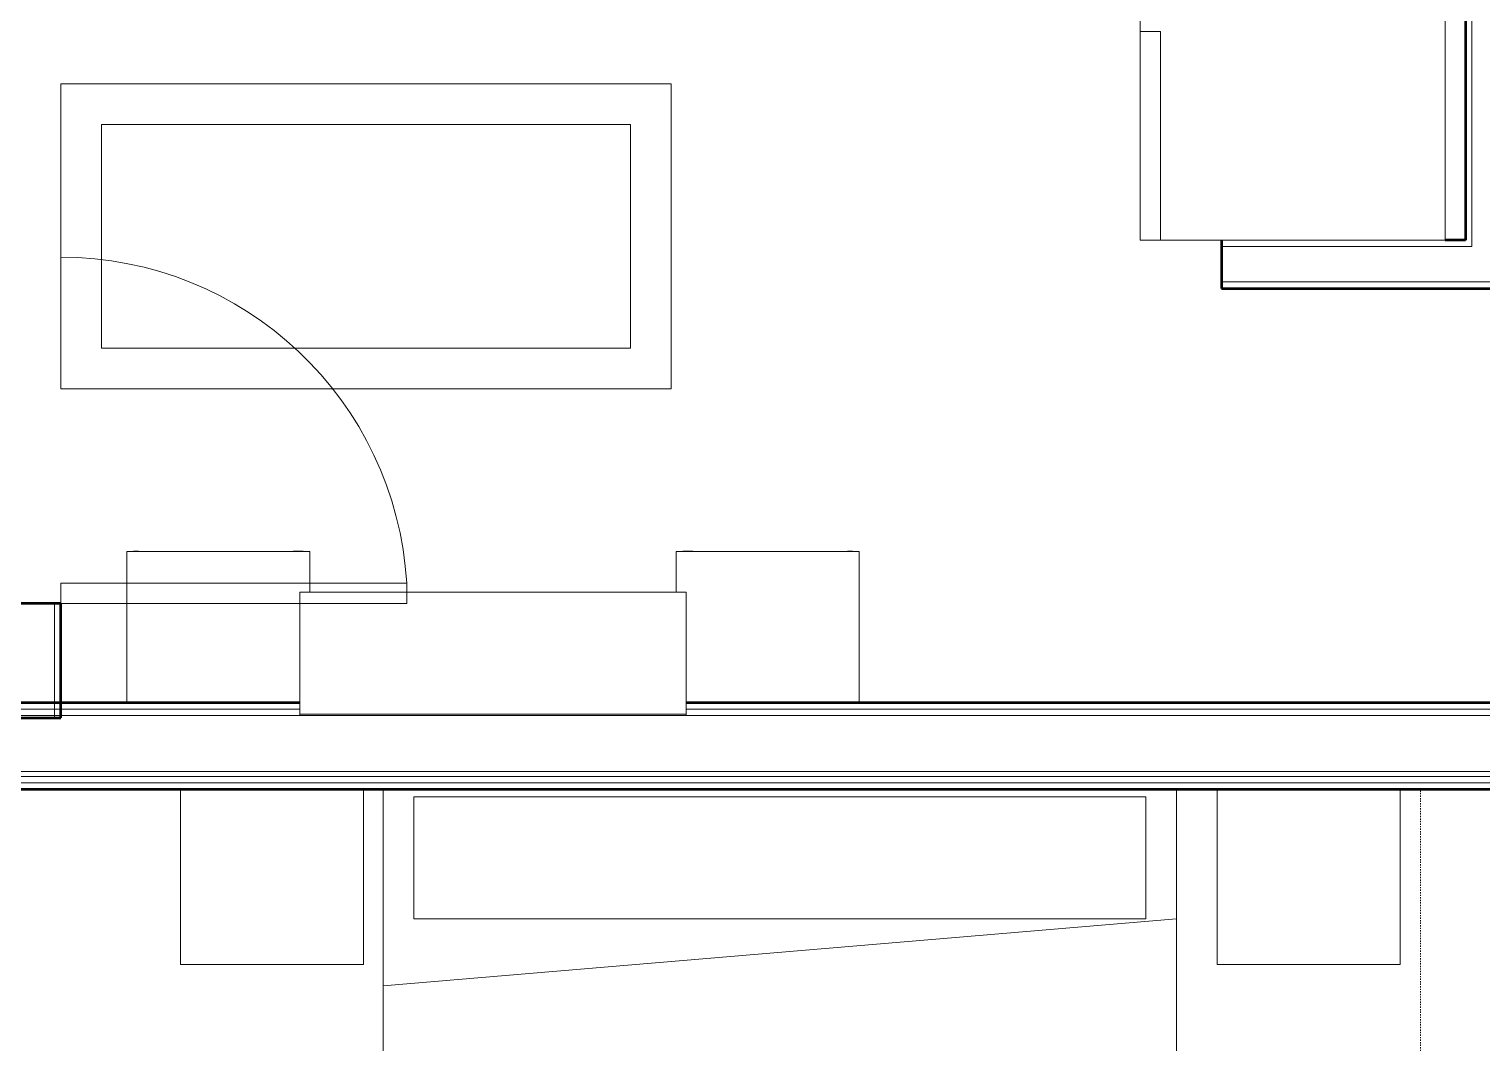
# Model space of a CAD drawing. Header units: inches. Extents: x -4217 to -1814, y 9706 to 12425.
# Drawn here: x -3822.7 to -3679.9, y 10319.4 to 10419.1 of the extents above; entities that cross this region are included whole.
import ezdxf

# ---------------------------------------------------------------- set-up
doc = ezdxf.new("R2010")
doc.units = ezdxf.units.IN
doc.header["$MEASUREMENT"] = 0
doc.linetypes.add('Dash', pattern=[0.25, 0.125, -0.125])
for name, color, linetype, lineweight in [('A-DOOR-1', 250, 'Continuous', 9), ('A-DOOR-2', 90, 'Continuous', 20), ('A-WALL', 113, 'Continuous', 13), ('A-WALL-3', 10, 'Continuous', 50), ('A-WALL-4', 50, 'Continuous', 13), ('I-FURN-1', 250, 'Continuous', 9), ('I-FURN-HDLN-1', 250, 'Dash', 9), ('I-WALL-3', 2, 'Continuous', 50), ('Q-SPCQ-1', 250, 'Continuous', 9)]:
    doc.layers.add(name, color=color, linetype=linetype, lineweight=lineweight)

msp = doc.modelspace()

# ---------------------------------------------------------------- linework, layer by layer
at = {"layer": 'A-DOOR-1'}
msp.add_arc((-3819.59725, 10362.5894), 34.06659, 3.365687, 90, dxfattribs=at)
at = {"layer": 'A-DOOR-2'}
for p, q in [((-3819.59725, 10364.5894), (-3785.58941, 10364.5894)), ((-3819.59725, 10362.5894), (-3819.59725, 10364.5894)), ((-3785.58941, 10362.5894), (-3785.58941, 10364.5894)), ((-3819.59725, 10362.5894), (-3785.58941, 10362.5894))]:
    msp.add_line(p, q, dxfattribs=at)
at = {"layer": 'A-WALL'}
for p, q in [((-3796.10752, 10352.2144), (-3852.47374, 10352.2144)), ((-3796.10752, 10351.5894), (-3852.47374, 10351.5894)), ((-3504.67374, 10352.2144), (-3758.10752, 10352.2144)), ((-3504.67374, 10351.5894), (-3758.10752, 10351.5894)), ((-3501.42374, 10346.0894), (-3852.47374, 10346.0894)), ((-3501.42374, 10345.5894), (-3852.47374, 10345.5894)), ((-3501.42374, 10344.9644), (-3852.47374, 10344.9644))]:
    msp.add_line(p, q, dxfattribs=at)
at = {"layer": 'A-WALL-3'}
for p, q in [((-3681.49108, 10548.0394), (-3681.49108, 10398.3394)), ((-3705.49108, 10398.3394), (-3705.49108, 10393.5894)), ((-3681.49108, 10398.3394), (-3683.49108, 10398.3394)), ((-3705.49108, 10393.5894), (-3598.69415, 10393.5894)), ((-3819.59725, 10362.5894), (-3824.34725, 10362.5894)), ((-3819.59725, 10351.3394), (-3819.59725, 10362.5894)), ((-3824.34725, 10351.3394), (-3819.59725, 10351.3394))]:
    msp.add_line(p, q, dxfattribs=at)
at = {"layer": 'A-WALL-4'}
for p, q in [((-3680.86608, 10398.3394), (-3680.86608, 10548.0394)), ((-3680.86608, 10398.3394), (-3680.86608, 10397.7144)), ((-3680.86608, 10397.7144), (-3705.49108, 10397.7144)), ((-3598.69415, 10394.2144), (-3705.49108, 10394.2144)), ((-3820.22225, 10351.3394), (-3820.22225, 10362.5894))]:
    msp.add_line(p, q, dxfattribs=at)
at = {"layer": 'I-FURN-1'}
for p, q in [((-3819.59725, 10413.7144), (-3759.59725, 10413.7144)), ((-3819.59725, 10383.7144), (-3819.59725, 10413.7144)), ((-3759.59725, 10413.7144), (-3759.59725, 10383.7144)), ((-3763.59725, 10409.7144), (-3815.59725, 10409.7144)), ((-3815.59725, 10409.7144), (-3815.59725, 10387.7144)), ((-3763.59725, 10387.7144), (-3763.59725, 10409.7144)), ((-3815.59725, 10387.7144), (-3763.59725, 10387.7144)), ((-3759.59725, 10383.7144), (-3819.59725, 10383.7144)), ((-3795.10752, 10367.7144), (-3813.10752, 10367.7144)), ((-3813.10752, 10367.7144), (-3813.10752, 10352.8394)), ((-3811.9579, 10367.74545), (-3812.44701, 10367.74545)), ((-3811.9579, 10367.71431), (-3811.9579, 10367.74545)), ((-3795.77042, 10367.7462), (-3796.76489, 10367.7462)), ((-3796.76489, 10367.7462), (-3796.76489, 10367.71431)), ((-3795.77042, 10367.71431), (-3795.77042, 10367.7462)), ((-3795.10752, 10363.7144), (-3795.10752, 10367.7144)), ((-3741.10752, 10367.7144), (-3759.10752, 10367.7144)), ((-3759.10752, 10367.7144), (-3759.10752, 10363.7144)), ((-3758.44461, 10367.7462), (-3758.44461, 10367.71431)), ((-3757.45014, 10367.7462), (-3758.44461, 10367.7462)), ((-3757.45014, 10367.71431), (-3757.45014, 10367.7462)), ((-3741.76802, 10367.74545), (-3742.25713, 10367.74545)), ((-3742.25713, 10367.74545), (-3742.25713, 10367.71431)), ((-3741.10752, 10352.8394), (-3741.10752, 10367.7144)), ((-3758.10752, 10363.7144), (-3796.10752, 10363.7144)), ((-3796.10752, 10363.7144), (-3796.10752, 10351.7144)), ((-3758.10752, 10351.7144), (-3758.10752, 10363.7144)), ((-3796.10752, 10351.7144), (-3758.10752, 10351.7144)), ((-3796.10752, 10351.5894), (-3796.10752, 10351.7144)), ((-3796.10752, 10351.7144), (-3758.10752, 10351.7144)), ((-3758.10752, 10351.5894), (-3796.10752, 10351.5894)), ((-3758.10752, 10351.7144), (-3758.10752, 10351.5894)), ((-3807.83788, 10344.3394), (-3807.83788, 10327.0894)), ((-3789.83788, 10327.0894), (-3789.83788, 10344.3394)), ((-3787.90604, 10344.3394), (-3787.90604, 10265.5894)), ((-3709.90604, 10265.5894), (-3709.90604, 10344.3394)), ((-3705.90604, 10344.3394), (-3705.90604, 10327.0894)), ((-3687.90604, 10327.0894), (-3687.90604, 10344.3394)), ((-3784.90604, 10343.5894), (-3784.90604, 10331.5894)), ((-3784.90604, 10343.5894), (-3712.90604, 10343.5894)), ((-3712.90604, 10343.5894), (-3712.90604, 10331.5894)), ((-3709.90604, 10331.5894), (-3787.90604, 10325.00978)), ((-3784.90604, 10331.5894), (-3712.90604, 10331.5894)), ((-3807.83788, 10327.0894), (-3789.83788, 10327.0894)), ((-3705.90604, 10327.0894), (-3687.90604, 10327.0894))]:
    msp.add_line(p, q, dxfattribs=at)
at = {"layer": 'I-FURN-HDLN-1'}
msp.add_line((-3685.90604, 10229.5894), (-3685.90604, 10344.3394), dxfattribs=at)
at = {"layer": 'I-WALL-3'}
for p, q in [((-3796.10752, 10352.8394), (-3852.47374, 10352.8394)), ((-3505.29874, 10352.8394), (-3758.10752, 10352.8394)), ((-3852.47374, 10344.3394), (-3501.42374, 10344.3394))]:
    msp.add_line(p, q, dxfattribs=at)
at = {"layer": 'Q-SPCQ-1'}
for p, q in [((-3713.49108, 10434.0894), (-3713.49108, 10398.3394)), ((-3683.49108, 10398.3394), (-3683.49108, 10434.0894)), ((-3713.49108, 10398.3394), (-3713.49108, 10418.8394)), ((-3711.49108, 10418.8394), (-3713.49108, 10418.8394)), ((-3711.49108, 10418.8394), (-3711.49108, 10398.3394)), ((-3713.49108, 10398.3394), (-3683.49108, 10398.3394)), ((-3713.49108, 10398.3394), (-3711.49108, 10398.3394))]:
    msp.add_line(p, q, dxfattribs=at)

doc.saveas('drawing.dxf')
